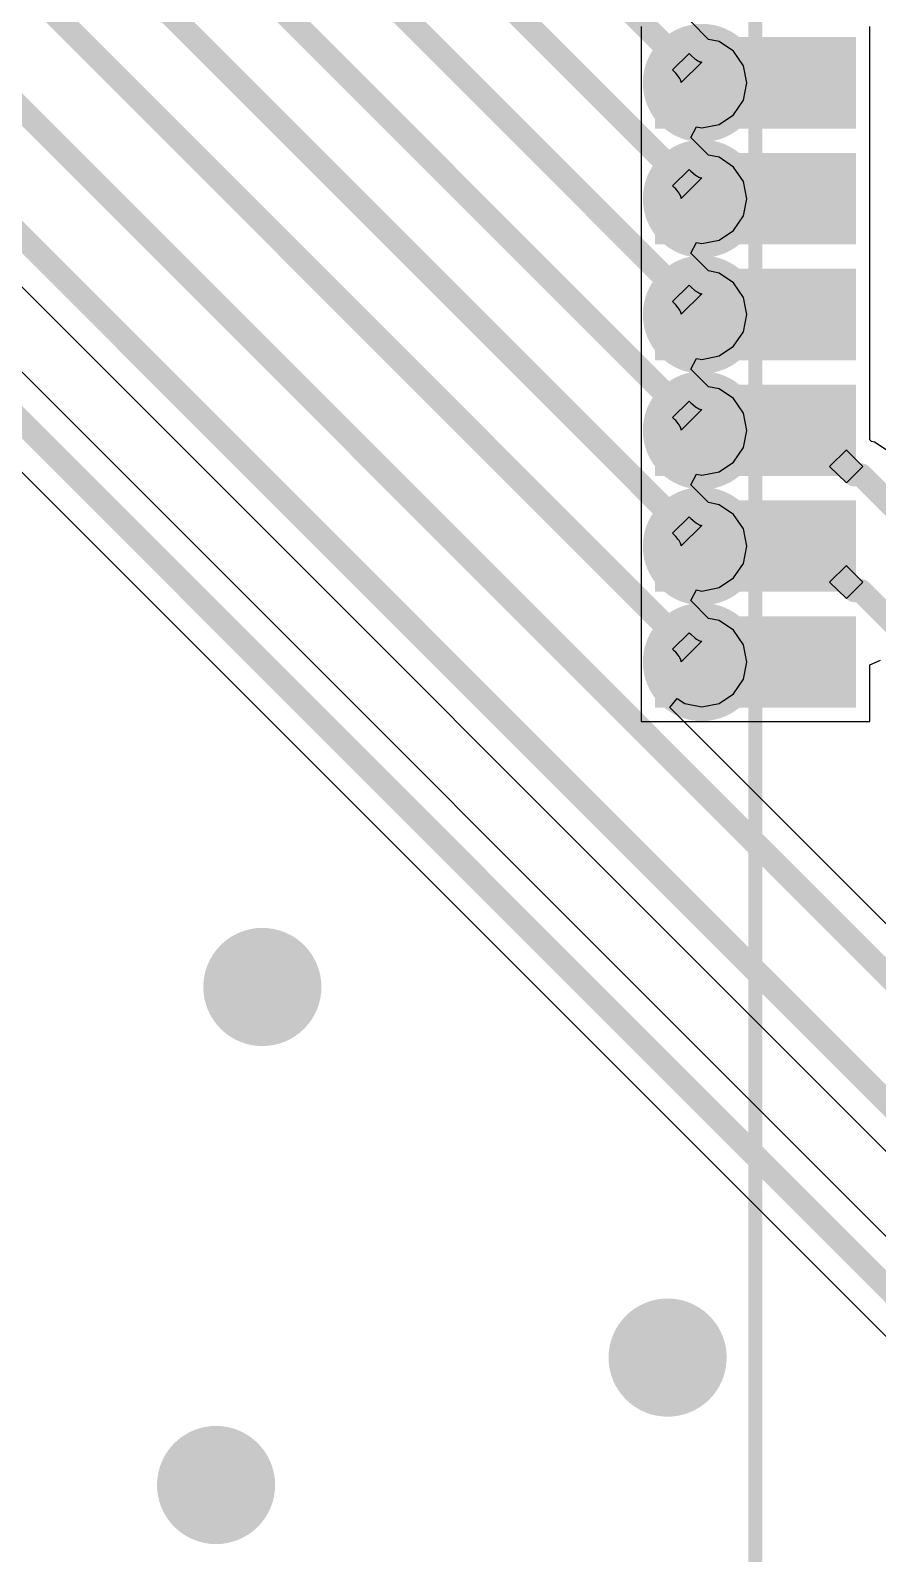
# Model space of a CAD drawing. Header units: millimetres. Extents: x 19 to 120, y 15 to 116.
# Drawn here: x 38.22 to 47.51, y 34.3 to 51 of the extents above; entities that cross this region are included whole.
import ezdxf

# ---------------------------------------------------------------- set-up
doc = ezdxf.new("R2010")
doc.units = ezdxf.units.MM
for name, color, linetype in [('BottomLayer', 5, 'Continuous'), ('InternalPlane1', 76, 'Continuous'), ('InternalPlane2', 16, 'Continuous'), ('MultiLayer', 9, 'Continuous'), ('TopLayer', 1, 'Continuous'), ('TopOverlay', 2, 'Continuous'), ('TopPaste', 8, 'Continuous'), ('TopSolder', 216, 'Continuous'), ('ViaHoleLayer', 16, 'Continuous')]:
    doc.layers.add(name, color=color, linetype=linetype)

# ---------------------------------------------------------------- blocks, each defined once
blk = doc.blocks.new('RF_BM_2652P2_36')
at = {"layer": 'TopLayer'}
for points in [[(1.076, 18.52), (-0.924, 18.52), (1.076, 17.72), (-0.924, 17.72)], [(1.076, 17.25), (-0.924, 17.25), (1.076, 16.45), (-0.924, 16.45)], [(1.076, 15.98), (-0.924, 15.98), (1.076, 15.18), (-0.924, 15.18)], [(1.076, 14.71), (-0.924, 14.71), (1.076, 13.91), (-0.924, 13.91)], [(1.076, 13.44), (-0.924, 13.44), (1.076, 12.64), (-0.924, 12.64)], [(1.076, 12.17), (-0.924, 12.17), (1.076, 11.37), (-0.924, 11.37)]]:
    blk.add_solid(points, dxfattribs=at)
at = {"layer": 'TopOverlay', "const_width": 0.152}
blk.add_lwpolyline([(0.077, 30.09), (0.077, 0.104)], dxfattribs=at)
at = {"layer": 'TopPaste'}
for points in [[(1.076, 18.52), (-0.924, 18.52), (1.076, 17.72), (-0.924, 17.72)], [(1.076, 17.25), (-0.924, 17.25), (1.076, 16.45), (-0.924, 16.45)], [(1.076, 15.98), (-0.924, 15.98), (1.076, 15.18), (-0.924, 15.18)], [(1.076, 14.71), (-0.924, 14.71), (1.076, 13.91), (-0.924, 13.91)], [(1.076, 13.44), (-0.924, 13.44), (1.076, 12.64), (-0.924, 12.64)], [(1.076, 12.17), (-0.924, 12.17), (1.076, 11.37), (-0.924, 11.37)]]:
    blk.add_solid(points, dxfattribs=at)
at = {"layer": 'TopSolder'}
for points in [[(1.178, 18.621), (-1.026, 18.621), (1.178, 17.618), (-1.026, 17.618)], [(1.178, 17.351), (-1.026, 17.351), (1.178, 16.348), (-1.026, 16.348)], [(1.178, 16.081), (-1.026, 16.081), (1.178, 15.078), (-1.026, 15.078)], [(1.178, 14.811), (-1.026, 14.811), (1.178, 13.808), (-1.026, 13.808)], [(1.178, 13.541), (-1.026, 13.541), (1.178, 12.538), (-1.026, 12.538)], [(1.178, 12.271), (-1.026, 12.271), (1.178, 11.268), (-1.026, 11.268)]]:
    blk.add_solid(points, dxfattribs=at)

msp = doc.modelspace()

# ---------------------------------------------------------------- linework, layer by layer
at = {"layer": 'BottomLayer'}
for p, q in [((45.66, 50.904), (45.465, 51.099)), ((45.777, 50.881), (45.66, 50.904)), ((45.936, 50.774), (45.777, 50.881)), ((46.043, 50.615), (45.936, 50.774)), ((45.267, 50.568), (45.447, 50.748)), ((45.586, 50.655), (45.36, 50.429)), ((45.447, 50.748), (45.465, 50.73)), ((45.465, 50.73), (45.514, 50.688)), ((45.514, 50.688), (45.528, 50.678)), ((45.528, 50.678), (45.542, 50.67)), ((45.542, 50.67), (45.554, 50.663)), ((45.554, 50.663), (45.566, 50.658)), ((45.566, 50.658), (45.576, 50.656)), ((45.576, 50.656), (45.586, 50.655)), ((46.08, 50.426), (46.043, 50.615)), ((45.285, 50.55), (45.267, 50.568)), ((45.301, 50.533), (45.285, 50.55)), ((45.327, 50.501), (45.301, 50.533)), ((45.337, 50.487), (45.327, 50.501)), ((45.345, 50.473), (45.337, 50.487)), ((45.352, 50.461), (45.345, 50.473)), ((45.356, 50.449), (45.352, 50.461)), ((45.359, 50.438), (45.356, 50.449)), ((45.36, 50.429), (45.359, 50.438)), ((46.043, 50.238), (46.08, 50.426)), ((45.936, 50.078), (46.043, 50.238)), ((45.465, 49.829), (45.527, 49.946)), ((45.527, 49.946), (45.588, 49.934)), ((45.588, 49.934), (45.777, 49.972)), ((45.777, 49.972), (45.936, 50.078)), ((45.66, 49.634), (45.465, 49.829)), ((36.682, 49.636), (49.56, 36.758)), ((45.777, 49.611), (45.66, 49.634)), ((45.936, 49.504), (45.777, 49.611)), ((45.267, 49.298), (45.447, 49.478)), ((45.447, 49.478), (45.465, 49.46)), ((45.465, 49.46), (45.514, 49.418)), ((46.043, 49.345), (45.936, 49.504)), ((45.285, 49.28), (45.267, 49.298)), ((45.301, 49.263), (45.285, 49.28)), ((45.586, 49.385), (45.36, 49.159)), ((45.514, 49.418), (45.528, 49.408)), ((45.528, 49.408), (45.542, 49.4)), ((45.542, 49.4), (45.554, 49.393)), ((45.554, 49.393), (45.566, 49.388)), ((45.566, 49.388), (45.576, 49.386)), ((45.576, 49.386), (45.586, 49.385)), ((46.08, 49.156), (46.043, 49.345)), ((45.327, 49.231), (45.301, 49.263)), ((45.337, 49.217), (45.327, 49.231)), ((45.345, 49.203), (45.337, 49.217)), ((45.352, 49.191), (45.345, 49.203)), ((45.356, 49.179), (45.352, 49.191)), ((45.359, 49.168), (45.356, 49.179)), ((45.36, 49.159), (45.359, 49.168)), ((46.043, 48.968), (46.08, 49.156)), ((45.936, 48.808), (46.043, 48.968)), ((49.691, 35.694), (36.456, 48.929)), ((45.777, 48.702), (45.936, 48.808)), ((45.465, 48.559), (45.527, 48.676)), ((45.527, 48.676), (45.588, 48.664)), ((45.588, 48.664), (45.777, 48.702)), ((35.793, 48.493), (49.255, 35.031)), ((45.66, 48.364), (45.465, 48.559)), ((45.777, 48.341), (45.66, 48.364)), ((45.936, 48.234), (45.777, 48.341)), ((45.267, 48.028), (45.447, 48.208)), ((45.586, 48.115), (45.36, 47.889)), ((45.447, 48.208), (45.465, 48.19)), ((45.465, 48.19), (45.514, 48.148)), ((45.514, 48.148), (45.528, 48.138)), ((45.528, 48.138), (45.542, 48.13)), ((45.542, 48.13), (45.554, 48.123)), ((45.554, 48.123), (45.566, 48.118)), ((45.566, 48.118), (45.576, 48.116)), ((45.576, 48.116), (45.586, 48.115)), ((46.043, 48.075), (45.936, 48.234)), ((45.285, 48.01), (45.267, 48.028)), ((45.301, 47.993), (45.285, 48.01)), ((45.327, 47.961), (45.301, 47.993)), ((45.337, 47.947), (45.327, 47.961)), ((45.345, 47.933), (45.337, 47.947)), ((45.352, 47.921), (45.345, 47.933)), ((46.08, 47.886), (46.043, 48.075)), ((45.356, 47.909), (45.352, 47.921)), ((45.359, 47.898), (45.356, 47.909)), ((45.36, 47.889), (45.359, 47.898)), ((46.043, 47.698), (46.08, 47.886)), ((45.936, 47.538), (46.043, 47.698)), ((45.588, 47.394), (45.777, 47.432)), ((45.777, 47.432), (45.936, 47.538)), ((45.465, 47.289), (45.527, 47.406)), ((45.66, 47.094), (45.465, 47.289)), ((45.527, 47.406), (45.588, 47.394)), ((45.267, 46.758), (45.447, 46.938)), ((45.447, 46.938), (45.465, 46.92)), ((45.777, 47.071), (45.66, 47.094)), ((45.936, 46.964), (45.777, 47.071)), ((46.043, 46.805), (45.936, 46.964)), ((45.586, 46.845), (45.36, 46.619)), ((45.465, 46.92), (45.514, 46.878)), ((45.514, 46.878), (45.528, 46.868)), ((45.528, 46.868), (45.542, 46.86)), ((45.542, 46.86), (45.554, 46.853)), ((45.554, 46.853), (45.566, 46.848)), ((45.566, 46.848), (45.576, 46.846)), ((45.576, 46.846), (45.586, 46.845)), ((46.08, 46.616), (46.043, 46.805)), ((45.285, 46.74), (45.267, 46.758)), ((45.301, 46.723), (45.285, 46.74)), ((45.327, 46.691), (45.301, 46.723)), ((45.337, 46.677), (45.327, 46.691)), ((45.345, 46.663), (45.337, 46.677)), ((45.352, 46.651), (45.345, 46.663)), ((45.356, 46.639), (45.352, 46.651)), ((45.359, 46.628), (45.356, 46.639)), ((45.36, 46.619), (45.359, 46.628)), ((46.043, 46.428), (46.08, 46.616)), ((45.777, 46.162), (45.936, 46.268)), ((45.936, 46.268), (46.043, 46.428)), ((45.465, 46.019), (45.527, 46.136)), ((45.527, 46.136), (45.588, 46.124)), ((45.588, 46.124), (45.777, 46.162)), ((45.66, 45.824), (45.465, 46.019)), ((45.777, 45.801), (45.66, 45.824)), ((45.936, 45.694), (45.777, 45.801)), ((45.267, 45.488), (45.447, 45.668)), ((45.447, 45.668), (45.465, 45.65)), ((45.465, 45.65), (45.514, 45.608)), ((45.514, 45.608), (45.528, 45.598)), ((45.528, 45.598), (45.542, 45.59)), ((46.043, 45.535), (45.936, 45.694)), ((45.285, 45.47), (45.267, 45.488)), ((45.301, 45.453), (45.285, 45.47)), ((45.327, 45.421), (45.301, 45.453)), ((45.586, 45.575), (45.36, 45.349)), ((45.542, 45.59), (45.554, 45.583)), ((45.554, 45.583), (45.566, 45.578)), ((45.566, 45.578), (45.576, 45.576)), ((45.576, 45.576), (45.586, 45.575)), ((46.08, 45.346), (46.043, 45.535)), ((45.337, 45.407), (45.327, 45.421)), ((45.345, 45.393), (45.337, 45.407)), ((45.352, 45.381), (45.345, 45.393)), ((45.356, 45.369), (45.352, 45.381)), ((45.359, 45.358), (45.356, 45.369)), ((45.36, 45.349), (45.359, 45.358)), ((46.043, 45.158), (46.08, 45.346)), ((45.936, 44.998), (46.043, 45.158)), ((45.777, 44.892), (45.936, 44.998)), ((45.465, 44.749), (45.527, 44.866)), ((45.527, 44.866), (45.588, 44.854)), ((45.588, 44.854), (45.777, 44.892)), ((45.66, 44.554), (45.465, 44.749)), ((45.777, 44.531), (45.66, 44.554)), ((45.936, 44.424), (45.777, 44.531)), ((46.043, 44.265), (45.936, 44.424)), ((45.267, 44.218), (45.447, 44.398)), ((45.586, 44.305), (45.36, 44.079)), ((45.447, 44.398), (45.465, 44.38)), ((45.465, 44.38), (45.514, 44.338)), ((45.514, 44.338), (45.528, 44.328)), ((45.528, 44.328), (45.542, 44.32)), ((45.542, 44.32), (45.554, 44.313)), ((45.554, 44.313), (45.566, 44.308)), ((45.566, 44.308), (45.576, 44.306)), ((45.576, 44.306), (45.586, 44.305)), ((46.08, 44.076), (46.043, 44.265)), ((45.285, 44.2), (45.267, 44.218)), ((45.301, 44.183), (45.285, 44.2)), ((45.327, 44.151), (45.301, 44.183)), ((45.337, 44.137), (45.327, 44.151)), ((45.345, 44.123), (45.337, 44.137)), ((45.352, 44.111), (45.345, 44.123)), ((45.356, 44.099), (45.352, 44.111)), ((45.359, 44.088), (45.356, 44.099)), ((45.36, 44.079), (45.359, 44.088)), ((46.043, 43.888), (46.08, 44.076)), ((45.936, 43.728), (46.043, 43.888)), ((45.235, 43.579), (45.316, 43.678)), ((45.316, 43.678), (45.4, 43.622)), ((45.4, 43.622), (45.588, 43.584)), ((45.588, 43.584), (45.777, 43.622)), ((45.777, 43.622), (45.936, 43.728)), ((52.231, 36.583), (45.235, 43.579))]:
    msp.add_line(p, q, dxfattribs=at)
at = {"layer": 'BottomLayer', "const_width": 0.254}
for points in [[(41.055, 54.96), (45.588, 50.426)], [(40.547, 54.198), (45.588, 49.156)], [(40.039, 53.436), (45.588, 47.886)], [(39.531, 52.674), (45.588, 46.616)], [(39.023, 51.912), (45.588, 45.346)], [(38.481, 51.184), (45.588, 44.076)], [(37.719, 50.546), (52.07, 36.195)], [(36.957, 49.911), (50.038, 36.83)], [(36.068, 48.768), (49.53, 35.306)]]:
    msp.add_lwpolyline(points, dxfattribs=at)
at = {"layer": 'BottomLayer'}
for points, const_width in [([(45.474, 50.426, 1), (45.703, 50.426, 1)], 0.229), ([(45.525, 50.426, 1), (45.652, 50.426, 1)], 0.127), ([(45.474, 49.156, 1), (45.703, 49.156, 1)], 0.229), ([(45.525, 49.156, 1), (45.652, 49.156, 1)], 0.127), ([(45.474, 47.886, 1), (45.703, 47.886, 1)], 0.229), ([(45.525, 47.886, 1), (45.652, 47.886, 1)], 0.127), ([(45.474, 46.616, 1), (45.703, 46.616, 1)], 0.229), ([(45.525, 46.616, 1), (45.652, 46.616, 1)], 0.127), ([(45.474, 45.346, 1), (45.703, 45.346, 1)], 0.229), ([(45.525, 45.346, 1), (45.652, 45.346, 1)], 0.127), ([(45.474, 44.076, 1), (45.703, 44.076, 1)], 0.229), ([(45.525, 44.076, 1), (45.652, 44.076, 1)], 0.127), ([(40.653, 40.513, 1), (40.881, 40.513, 1)], 0.229), ([(45.098, 36.449, 1), (45.326, 36.449, 1)], 0.229), ([(40.145, 35.052, 1), (40.373, 35.052, 1)], 0.229)]:
    msp.add_lwpolyline(points, format="xyb", close=True, dxfattribs=dict(at, const_width=const_width))
at = {"layer": 'InternalPlane1', "const_width": 0.648}
for points in [[(45.264, 50.426, 1), (45.912, 50.426, 1)], [(45.264, 49.156, 1), (45.912, 49.156, 1)], [(45.264, 47.886, 1), (45.912, 47.886, 1)], [(45.264, 46.616, 1), (45.912, 46.616, 1)], [(45.264, 45.346, 1), (45.912, 45.346, 1)], [(45.264, 44.076, 1), (45.912, 44.076, 1)]]:
    msp.add_lwpolyline(points, format="xyb", close=True, dxfattribs=at)
at = {"layer": 'InternalPlane2', "const_width": 0.648}
for points in [[(45.264, 50.426, 1), (45.912, 50.426, 1)], [(45.264, 49.156, 1), (45.912, 49.156, 1)], [(45.264, 47.886, 1), (45.912, 47.886, 1)], [(45.264, 46.616, 1), (45.912, 46.616, 1)], [(45.264, 45.346, 1), (45.912, 45.346, 1)], [(45.264, 44.076, 1), (45.912, 44.076, 1)], [(40.443, 40.513, 1), (41.091, 40.513, 1)], [(44.888, 36.449, 1), (45.536, 36.449, 1)], [(39.935, 35.052, 1), (40.583, 35.052, 1)]]:
    msp.add_lwpolyline(points, format="xyb", close=True, dxfattribs=at)
at = {"layer": 'MultiLayer', "const_width": 0.229}
for points in [[(45.474, 50.426, 1), (45.703, 50.426, 1)], [(45.474, 49.156, 1), (45.703, 49.156, 1)], [(45.474, 47.886, 1), (45.703, 47.886, 1)], [(45.474, 46.616, 1), (45.703, 46.616, 1)], [(45.474, 45.346, 1), (45.703, 45.346, 1)], [(45.474, 44.076, 1), (45.703, 44.076, 1)], [(40.653, 40.513, 1), (40.881, 40.513, 1)], [(45.098, 36.449, 1), (45.326, 36.449, 1)], [(40.145, 35.052, 1), (40.373, 35.052, 1)]]:
    msp.add_lwpolyline(points, format="xyb", close=True, dxfattribs=at)
at = {"layer": 'TopLayer'}
for p, q in [((44.922, 51.043), (44.922, 49.773)), ((47.43, 49.773), (47.43, 51.043)), ((44.922, 49.773), (44.922, 48.503)), ((47.43, 48.503), (47.43, 49.773)), ((44.922, 48.503), (44.922, 47.233)), ((47.43, 47.233), (47.43, 48.503)), ((44.922, 47.233), (44.922, 45.963)), ((47.43, 46.513), (47.43, 47.233)), ((47.448, 46.494), (47.43, 46.513)), ((47.482, 46.487), (47.448, 46.494)), ((47.608, 46.403), (47.482, 46.487)), ((46.989, 46.22), (47.173, 46.404)), ((47.173, 46.404), (47.174, 46.402)), ((47.174, 46.402), (47.179, 46.396)), ((47.179, 46.396), (47.26, 46.313)), ((47.26, 46.313), (47.352, 46.22)), ((47.173, 46.041), (46.989, 46.22)), ((47.352, 46.22), (47.173, 46.041)), ((44.922, 45.963), (44.922, 44.693)), ((46.989, 44.95), (47.173, 45.134)), ((47.173, 45.134), (47.174, 45.132)), ((47.174, 45.132), (47.179, 45.126)), ((47.179, 45.126), (47.26, 45.043)), ((47.173, 44.771), (46.989, 44.95)), ((47.352, 44.95), (47.173, 44.771)), ((47.26, 45.043), (47.352, 44.95)), ((44.922, 44.693), (44.922, 43.423)), ((47.43, 44.047), (47.547, 44.095)), ((47.43, 43.423), (47.43, 44.047)), ((44.922, 43.423), (47.43, 43.423))]:
    msp.add_line(p, q, dxfattribs=at)
for points, const_width in [([(45.474, 50.426, 1), (45.703, 50.426, 1)], 0.229), ([(45.474, 49.156, 1), (45.703, 49.156, 1)], 0.229), ([(45.474, 47.886, 1), (45.703, 47.886, 1)], 0.229), ([(45.474, 46.616, 1), (45.703, 46.616, 1)], 0.229), ([(46.112, 46.617, 1), (46.239, 46.617, 1)], 0.127), ([(46.712, 46.617, 1), (46.839, 46.617, 1)], 0.127), ([(46.712, 46.617, 1), (46.839, 46.617, 1)], 0.127), ([(47.201, 46.128, 1), (47.328, 46.128, 1)], 0.127), ([(47.201, 46.128, 1), (47.328, 46.128, 1)], 0.127), ([(47.27, 46.128, 1), (47.397, 46.128, 1)], 0.127), ([(47.27, 46.128, 1), (47.397, 46.128, 1)], 0.127), ([(45.474, 45.346, 1), (45.703, 45.346, 1)], 0.229), ([(46.112, 45.347, 1), (46.239, 45.347, 1)], 0.127), ([(46.712, 45.347, 1), (46.839, 45.347, 1)], 0.127), ([(46.712, 45.347, 1), (46.839, 45.347, 1)], 0.127), ([(47.201, 44.858, 1), (47.328, 44.858, 1)], 0.127), ([(47.201, 44.858, 1), (47.328, 44.858, 1)], 0.127), ([(47.27, 44.858, 1), (47.397, 44.858, 1)], 0.127), ([(47.27, 44.858, 1), (47.397, 44.858, 1)], 0.127), ([(45.474, 44.076, 1), (45.703, 44.076, 1)], 0.229), ([(40.653, 40.513, 1), (40.881, 40.513, 1)], 0.229), ([(45.098, 36.449, 1), (45.326, 36.449, 1)], 0.229), ([(40.145, 35.052, 1), (40.373, 35.052, 1)], 0.229)]:
    msp.add_lwpolyline(points, format="xyb", close=True, dxfattribs=dict(at, const_width=const_width))
at = {"layer": 'TopLayer', "const_width": 0.254}
for points in [[(46.176, 46.617), (46.776, 46.617)], [(46.776, 46.617), (47.265, 46.128)], [(47.265, 46.128), (47.333, 46.128)], [(47.333, 46.128), (48.895, 44.567)], [(46.176, 45.347), (46.776, 45.347)], [(46.776, 45.347), (47.265, 44.858)], [(47.265, 44.858), (47.333, 44.858)], [(47.333, 44.858), (48.133, 44.059)]]:
    msp.add_lwpolyline(points, dxfattribs=at)
at = {"layer": 'TopSolder', "const_width": 0.33}
for points in [[(45.423, 50.426, 1), (45.753, 50.426, 1)], [(45.423, 49.156, 1), (45.753, 49.156, 1)], [(45.423, 47.886, 1), (45.753, 47.886, 1)], [(45.423, 46.616, 1), (45.753, 46.616, 1)], [(45.423, 45.346, 1), (45.753, 45.346, 1)], [(45.423, 44.076, 1), (45.753, 44.076, 1)]]:
    msp.add_lwpolyline(points, format="xyb", close=True, dxfattribs=at)
at = {"layer": 'ViaHoleLayer', "const_width": 0.14}
for points in [[(45.518, 50.426, 1), (45.658, 50.426, 1)], [(45.518, 49.156, 1), (45.658, 49.156, 1)], [(45.518, 47.886, 1), (45.658, 47.886, 1)], [(45.518, 46.616, 1), (45.658, 46.616, 1)], [(45.518, 45.346, 1), (45.658, 45.346, 1)], [(45.518, 44.076, 1), (45.658, 44.076, 1)], [(40.697, 40.513, 1), (40.837, 40.513, 1)], [(45.142, 36.449, 1), (45.282, 36.449, 1)], [(40.189, 35.052, 1), (40.329, 35.052, 1)]]:
    msp.add_lwpolyline(points, format="xyb", close=True, dxfattribs=at)

# ---------------------------------------------------------------- block references
at = {"rotation": 180}
msp.add_blockref('RF_BM_2652P2_36', (46.252, 62.197), dxfattribs=at)

doc.saveas('drawing.dxf')
